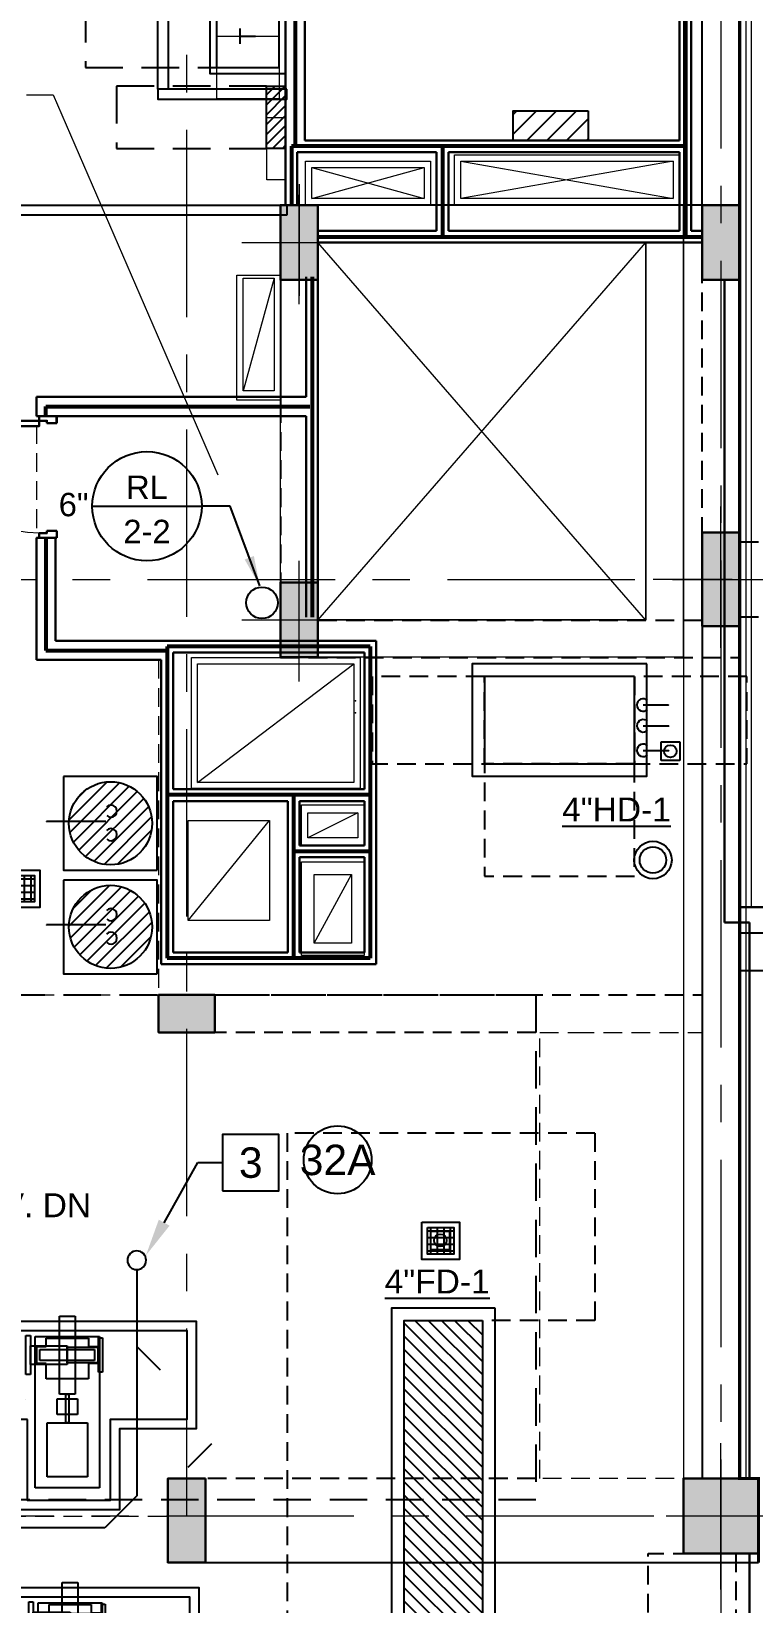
# Model space of a CAD drawing. Header units: inches. Extents: x -26500 to -19489, y -3216 to 2257.
# Drawn here: x -23442 to -23211, y 339 to 843 of the extents above; entities that cross this region are included whole.
import ezdxf
from ezdxf import colors
from ezdxf.entities.mleader import LeaderData, LeaderLine
from ezdxf.enums import TextEntityAlignment as Align
from ezdxf.math import Vec2, Vec3

# ---------------------------------------------------------------- set-up
doc = ezdxf.new("R2010")
doc.units = ezdxf.units.IN
doc.header["$LTSCALE"] = 48
doc.header["$MEASUREMENT"] = 0
for name, pattern in [('A113$0$CENTER', [2, 1.25, -0.25, 0.25, -0.25]), ('A113$0$DGN Style 3', [242.953966, 173.538547, -69.415419]), ('A113$0$HIDDEN2', [0.1875, 0.125, -0.0625]), ('M2113$0$DASHED2', [0.375, 0.25, -0.125]), ('M2113$0$HIDDEN', [0.375, 0.25, -0.125]), ('M2113$0$HIDDEN2', [0.1875, 0.125, -0.0625]), ('NB - PH Mezzanine_plan$0$HIDDEN2', [0.1875, 0.125, -0.0625])]:
    doc.linetypes.add(name, pattern=pattern)
for name, color, linetype in [('A113$0$A-ANNO-IDEN', 8, 'Continuous'), ('A113$0$A-ANNO-PATT-13-14', 8, 'Continuous'), ('A113$0$A-COLS-COLS13-14', 8, 'Continuous'), ('A113$0$A-DOOR', 8, 'Continuous'), ('A113$0$A-DOOR-FRAM', 8, 'Continuous'), ('A113$0$A-FLOR-LEVL', 8, 'Continuous'), ('A113$0$A-FLOR-OVHD', 8, 'A113$0$HIDDEN2'), ('A113$0$A-FLOR-SLAB', 8, 'Continuous'), ('A113$0$A-FLOR-STRCT-6-12', 8, 'Continuous'), ('A113$0$A-GRID-COLS', 8, 'Continuous'), ('A113$0$A-GRID-GRDP0-15', 8, 'Continuous'), ('A113$0$A-HVAC-RDFF', 8, 'Continuous'), ('A113$0$A-WALL-FIRE', 8, 'Continuous'), ('A113$0$A-WALL-FULL-INTR', 8, 'Continuous'), ('A113$0$E-PANEL', 8, 'Continuous'), ('A113$0$M-HVAC-Supp', 8, 'Continuous'), ('A113$0$S-BEAM', 8, 'Continuous'), ('M2113$0$3', 8, 'Continuous'), ('M2113$0$E-POWR-CLRN', 1, 'M2113$0$DASHED2'), ('M2113$0$E-Powr-Devc', 233, 'Continuous'), ('M2113$0$E-POWR-Panl', 233, 'Continuous'), ('M2113$0$E-POWR-XFMR', 234, 'Continuous'), ('M2113$0$E-Powr-Xfmr-Pad', 8, 'Continuous'), ('M2113$0$M-Cndw-pipe', 8, 'Continuous'), ('M2113$0$M-CONCRETE PAD', 8, 'Continuous'), ('M2113$0$M-HATCH', 8, 'Continuous'), ('M2113$0$M-HVAC-CLEARANCE', 8, 'M2113$0$HIDDEN2'), ('M2113$0$M-HVAC-Eqpm', 8, 'Continuous'), ('M2113$0$M-HVAC-Eqpm-AHU', 8, 'Continuous'), ('M2113$0$M-HVAC-EQPM-CLEARANCE', 8, 'M2113$0$HIDDEN2'), ('M2113$0$M-HVAC-EQPM-HATCH', 8, 'Continuous'), ('M2113$0$M-HVAC-EQPM-HEX', 8, 'Continuous'), ('M2113$0$M-HVAC-EQPM-PUMP', 8, 'Continuous'), ('M2113$0$M-HVAC-HATCH', 8, 'Continuous'), ('M2113$0$M-HVAC-pad', 8, 'Continuous'), ('M2113$0$M-HVAC-Term', 94, 'Continuous'), ('M2113$0$M-HVAC-vfc', 8, 'Continuous'), ('M2113$0$M-PCHW', 8, 'Continuous'), ('M2113$0$PAD', 8, 'Continuous'), ('M2113$0$PPSMBL', 8, 'Continuous'), ('NB - PH Mezzanine_plan$0$stcbeams', 1, 'NB - PH Mezzanine_plan$0$HIDDEN2'), ('NB - PH Mezzanine_plan$0$STCCOLS1', 1, 'NB - PH Mezzanine_plan$0$HIDDEN2'), ('NB - PH Mezzanine_plan$0$STPJ', 1, 'NB - PH Mezzanine_plan$0$HIDDEN2'), ('P-Anno', 6, 'Continuous'), ('P-Anno @ 96', 6, 'Continuous'), ('P-Anno-Symb @ 96', 6, 'Continuous'), ('P-ANNOBJ', 6, 'Continuous'), ('P-Pipe-Ftng', 134, 'Continuous'), ('P-Pipe-Ftng @ 96', 134, 'Continuous'), ('P-Strm-Pipe', 13, 'Continuous'), ('P-Text-Drain', 6, 'Continuous'), ('XREF', 7, 'Continuous')]:
    doc.layers.add(name, color=color, linetype=linetype)
doc.styles.add('M08', font='arial.ttf', dxfattribs={"height": 7.68})
doc.styles.add('M2113$0$Standard', font='simplex.shx')
doc.styles.add('MAMEP ANNO', font='arial.ttf', dxfattribs={"height": 0.078125})
doc.styles.get("Standard").update_dxf_attribs({"font": 'simplex.shx'})
doc.dimstyles.new('STANDARD$7', dxfattribs={"dimtxt": 0.18, "dimasz": 0.125, "dimexe": 0.18, "dimexo": 0.06, "dimgap": 0.09, "dimtad": 0, "dimtih": 1, "dimtoh": 1, "dimdec": 4, "dimzin": 0, "dimdsep": 46, "dimtxsty": 'Standard', "dimcen": 0.09, "dimadec": 0, "dimazin": 0, "dimtfac": 1, "dimtdec": 4, "dimtofl": 0, "dimtmove": 0, "dimatfit": 3, "dimfxl": 1, "dimtolj": 1, "dimtzin": 0, "dimarcsym": 0})

# ---------------------------------------------------------------- blocks, each defined once
blk = doc.blocks.new('*U774')
at = {"layer": 'A113$0$A-FLOR-STRCT-6-12', "linetype": 'A113$0$DGN Style 3', "lineweight": 0}
for p, q in [((-52.54, -60.49), (52.46, 60.49)), ((52.46, -60.49), (-52.54, 60.49))]:
    blk.add_line(p, q, dxfattribs=at)
at = {"layer": 'A113$0$A-FLOR-STRCT-6-12', "linetype": 'A113$0$DGN Style 3', "lineweight": 13}
blk.add_3dface([(-52.54, 60.49), (52.46, 60.49), (52.46, -60.49), (-52.54, -60.49)], dxfattribs=at)
blk = doc.blocks.new('A113$0$36D478_21')
at = {"layer": 'A113$0$A-DOOR', "linetype": 'Continuous', "lineweight": 0, "extrusion": (0, 0, -1)}
blk.add_arc((5.25, -0.85), 36, 270, 0, dxfattribs=at)
at = {"layer": 'A113$0$A-DOOR', "linetype": 'Continuous', "lineweight": 30}
blk.add_3dface([(-41.25, -0.85), (-41.25, -2.6), (-5.25, -2.6), (-5.25, -0.85)], dxfattribs=at)
at = {"layer": 'A113$0$A-DOOR-FRAM', "linetype": 'Continuous', "lineweight": 30}
for p, q in [((-5.25, 0.65), (-5.25, -0.85)), ((-5.25, 0.65), (-4.88, 0.65)), ((0.37, 0.65), (0, 0.65)), ((0.37, -1.6), (0.37, 0.65)), ((-5.25, -0.85), (-2.83, -0.85)), ((-2.83, -0.85), (-2.83, -1.6)), ((-2.83, -1.6), (0.37, -1.6)), ((-5.25, -38.35), (-5.25, -36.85)), ((-5.25, -36.85), (-2.83, -36.85)), ((-5.25, -38.35), (-4.88, -38.35)), ((-2.83, -36.85), (-2.83, -36.1)), ((-2.83, -36.1), (0.37, -36.1)), ((0.37, -38.35), (0, -38.35)), ((0.37, -36.1), (0.37, -38.35))]:
    blk.add_line(p, q, dxfattribs=at)
at = {"layer": 'A113$0$A-DOOR-FRAM', "linetype": 'Continuous', "lineweight": 13}
for p, q in [((-5.1, 0.5), (-5.1, -0.7)), ((-5.1, 0.5), (-4.88, 0.5)), ((-4.88, 0.65), (-4.88, 0.5)), ((0, 0.5), (0, 0.65)), ((0.22, 0.5), (0, 0.5)), ((0.22, -1.45), (0.22, 0.5)), ((-5.1, -0.7), (-2.68, -0.7)), ((-2.68, -0.7), (-2.68, -1.45)), ((-2.68, -1.45), (0.22, -1.45)), ((-5.1, -38.2), (-5.1, -37)), ((-5.1, -37), (-2.68, -37)), ((-5.1, -38.2), (-4.88, -38.2)), ((-4.88, -38.35), (-4.88, -38.2)), ((-2.68, -37), (-2.68, -36.25)), ((-2.68, -36.25), (0.22, -36.25)), ((0.22, -38.2), (0, -38.2)), ((0, -38.2), (0, -38.35)), ((0.22, -36.25), (0.22, -38.2))]:
    blk.add_line(p, q, dxfattribs=at)
blk = doc.blocks.new('A113')
at = {"layer": 'A113$0$A-ANNO-IDEN', "lineweight": 0, "transparency": 33554687, "flags": 128}
blk.add_lwpolyline([(-23443.34, 822.38), (-23434.74, 822.38), (-23382.05, 700.63)], dxfattribs=at)
at = {"layer": 'A113$0$A-ANNO-PATT-13-14', "lineweight": 30, "transparency": 33554687}
for points in [[(-23362.03, 787.09, -4909.55), (-23350.03, 787.09, -4909.55), (-23362.03, 763.09, -4909.55), (-23350.03, 763.09, -4909.55)], [(-23227.01, 787.09, -4909.55), (-23215.01, 787.09, -4909.55), (-23227.01, 763.09, -4909.55), (-23215.01, 763.09, -4909.55)], [(-23362.01, 666.22, -4909.55), (-23350.01, 666.22, -4909.55), (-23362.01, 642.22, -4909.55), (-23350.01, 642.22, -4909.55)], [(-23386.03, 352.21, -4909.55), (-23398.03, 352.21, -4909.55), (-23386.03, 379.16, -4909.55), (-23398.03, 379.16, -4909.55)], [(-23209.02, 355.16, -4909.55), (-23209.02, 379.16, -4909.55), (-23233.02, 355.16, -4909.55), (-23233.02, 379.16, -4909.55)]]:
    blk.add_solid(points, dxfattribs=at)
at = {"layer": 'A113$0$A-ANNO-PATT-13-14', "lineweight": 30, "transparency": 33554687, "extrusion": (0, 0, -1)}
for points in [[(23227.01, 682.15, 4909.55), (23215.01, 682.15, 4909.55), (23227.01, 652.15, 4909.55), (23215.01, 652.15, 4909.55)], [(23401.03, 534.05, 4909.55), (23383.03, 534.05, 4909.55), (23401.03, 522.05, 4909.55), (23383.03, 522.05, 4909.55)]]:
    blk.add_solid(points, dxfattribs=at)
at = {"layer": 'A113$0$A-COLS-COLS13-14', "lineweight": 13, "transparency": 33554687}
for p, q in [((-23356.03, 793.72, -4909.55), (-23356.03, 758.05, -4909.55)), ((-23367.48, 775.09, -4909.55), (-23344.52, 775.09, -4909.55))]:
    blk.add_line(p, q, dxfattribs=at)
at = {"layer": 'A113$0$A-COLS-COLS13-14', "lineweight": 0, "transparency": 33554687}
for p, q in [((-23356.03, 755.34, -4909.55), (-23356.03, 790.34, -4909.55)), ((-23374.38, 775.09, -4909.55), (-23339.38, 775.09, -4909.55)), ((-23221.01, 645.27, -4909.55), (-23221.01, 690.52, -4909.55)), ((-23356.01, 634.47, -4909.55), (-23356.01, 673.06, -4909.55)), ((-23233.68, 667.15, -4909.55), (-23206.15, 667.15, -4909.55)), ((-23374.36, 654.22, -4909.55), (-23339.36, 654.22, -4909.55)), ((-23221.02, 343.62, -4909.55), (-23221.02, 390.42, -4909.55)), ((-23238.57, 367.16, -4909.55), (-23203.58, 367.16, -4909.55))]:
    blk.add_line(p, q, dxfattribs=at)
at = {"layer": 'A113$0$A-COLS-COLS13-14', "lineweight": 30, "transparency": 33554687}
for points in [[(-23350.03, 763.09, -4909.55), (-23362.03, 763.09, -4909.55), (-23362.03, 787.09, -4909.55), (-23350.03, 787.09, -4909.55)], [(-23227.01, 763.09, -4909.55), (-23227.01, 787.09, -4909.55), (-23215.01, 787.09, -4909.55), (-23215.01, 763.09, -4909.55)], [(-23215.01, 682.15, -4909.55), (-23227.01, 682.15, -4909.55), (-23227.01, 652.15, -4909.55), (-23215.01, 652.15, -4909.55)], [(-23362.01, 642.22, -4909.55), (-23362.01, 666.22, -4909.55), (-23350.01, 666.22, -4909.55), (-23350.01, 642.22, -4909.55)], [(-23401.03, 534.05, -4909.55), (-23383.03, 534.05, -4909.55), (-23383.03, 522.05, -4909.55), (-23401.03, 522.05, -4909.55)], [(-23386.03, 379.16, -4909.55), (-23398.03, 379.16, -4909.55), (-23398.03, 352.21, -4909.55), (-23386.03, 352.21, -4909.55)], [(-23233.02, 355.16, -4909.55), (-23209.02, 355.16, -4909.55), (-23209.02, 379.16, -4909.55), (-23233.02, 379.16, -4909.55)]]:
    blk.add_3dface(points, dxfattribs=at)
at = {"layer": 'A113$0$A-FLOR-LEVL', "lineweight": 0, "transparency": 33554687}
for p in [(-23337.99, 628.31, 1992.75), (-23337.99, 624.43, 1992.75)]:
    blk.add_point(p, dxfattribs=at)
at = {"layer": 'A113$0$A-FLOR-OVHD', "lineweight": 13, "transparency": 33554687}
for p, q in [((-23362.01, 763.09, 1992.75), (-23362.01, 725.62, 1992.75)), ((-23440.15, 725.62, 1992.75), (-23440.16, 641.37, 1992.75)), ((-23440.15, 725.62, 1992.75), (-23362.01, 725.62, 1992.75)), ((-23401.03, 641.37, 1992.75), (-23440.16, 641.37, 1992.75)), ((-23401.03, 641.37, 1992.75), (-23401.03, 534.05, 1992.75)), ((-23539.5, 534.05, 1992.75), (-23401.03, 534.05, 1992.75)), ((-23279.01, 379.09, 1992.75), (-23279.01, 522.05, 1992.75)), ((-23279.01, 522.05, 1992.75), (-23267.64, 522.05, 1992.75)), ((-23267.64, 522.05, 1992.75), (-23227.01, 522.05, 1992.75)), ((-23227.01, 379.09, 1992.75), (-23227.01, 522.05, 1992.75)), ((-23227.01, 379.09, 1992.75), (-23279.01, 379.09, 1992.75)), ((-23539.5, 367.09, 1992.75), (-23398.03, 367.09, 1992.75)), ((-23386.03, 352.21, 1992.75), (-23211.9, 352.21, 1992.75))]:
    blk.add_line(p, q, dxfattribs=at)
at = {"layer": 'A113$0$A-FLOR-SLAB', "lineweight": 0, "transparency": 33554687}
for points in [[(-23354, 801.15, 1992.75), (-23314, 801.15, 1992.75), (-23314, 787.15, 1992.75), (-23354, 787.15, 1992.75)], [(-23306.28, 803.15, 1992.75), (-23234.28, 803.15, 1992.75), (-23234.28, 787.15, 1992.75), (-23306.28, 787.15, 1992.75)], [(-23376.01, 764.59, 1992.75), (-23362.01, 764.59, 1992.75), (-23362.01, 724.59, 1992.75), (-23376.01, 724.59, 1992.75)], [(-23336.53, 600.14, 1992.75), (-23390.53, 600.14, 1992.75), (-23390.53, 642.14, 1992.75), (-23336.53, 642.14, 1992.75)], [(-23355.27, 594.91, 1992.75), (-23335.27, 594.91, 1992.75), (-23335.27, 581.91, 1992.75), (-23355.27, 581.91, 1992.75)], [(-23355.27, 576.66, 1992.75), (-23335.27, 576.66, 1992.75), (-23335.27, 546.66, 1992.75), (-23355.27, 546.66, 1992.75)]]:
    blk.add_3dface(points, dxfattribs=at)
at = {"layer": 'A113$0$A-GRID-COLS', "lineweight": 0, "transparency": 33554687}
blk.add_line((-23217.41, 667.16, -4909.55), (-23242.71, 667.16, -4909.55), dxfattribs=at)
at = {"layer": 'A113$0$A-GRID-GRDP0-15', "linetype": 'A113$0$CENTER', "lineweight": 0, "transparency": 33554687}
for p, q in [((-23221.02, 2113.24), (-23221.02, -676.91)), ((-23392.03, 367.16), (-23392.03, 2029.56)), ((-23884.56, 667.16), (-20368.73, 667.16)), ((-24358.53, 367.16), (-20364.93, 367.16))]:
    blk.add_line(p, q, dxfattribs=at)
at = {"layer": 'A113$0$A-HVAC-RDFF', "lineweight": 0, "transparency": 33554687}
for p, q in [((-23304.28, 801.15, 1992.75), (-23236.28, 789.15, 1992.75)), ((-23236.28, 801.15, 1992.75), (-23304.28, 789.15, 1992.75)), ((-23364.01, 763.62, 1992.75), (-23374.01, 727.62, 1992.75)), ((-23388.53, 602.14, 1992.75), (-23338.53, 640.14, 1992.75)), ((-23391.52, 557.91, 1992.75), (-23365.52, 589.91, 1992.75)), ((-23337.27, 592.41, 1992.75), (-23353.27, 584.41, 1992.75)), ((-23351.27, 550.66, 1992.75), (-23339.27, 572.66, 1992.75))]:
    blk.add_line(p, q, dxfattribs=at)
at = {"layer": 'A113$0$A-HVAC-RDFF', "lineweight": 13, "transparency": 33554687}
for points in [[(-23304.28, 801.15, 1992.75), (-23236.28, 801.15, 1992.75), (-23236.28, 789.15, 1992.75), (-23304.28, 789.15, 1992.75)], [(-23374.01, 763.62, 1992.75), (-23364.01, 763.62, 1992.75), (-23364.01, 727.62, 1992.75), (-23374.01, 727.62, 1992.75)], [(-23338.53, 602.14, 1992.75), (-23388.53, 602.14, 1992.75), (-23388.53, 640.14, 1992.75), (-23338.53, 640.14, 1992.75)], [(-23391.52, 589.91, 1992.75), (-23365.52, 589.91, 1992.75), (-23365.52, 557.91, 1992.75), (-23391.52, 557.91, 1992.75)], [(-23353.27, 592.41, 1992.75), (-23337.27, 592.41, 1992.75), (-23337.27, 584.41, 1992.75), (-23353.27, 584.41, 1992.75)], [(-23351.27, 572.66, 1992.75), (-23339.27, 572.66, 1992.75), (-23339.27, 550.66, 1992.75), (-23351.27, 550.66, 1992.75)]]:
    blk.add_3dface(points, dxfattribs=at)
at = {"layer": 'A113$0$A-WALL-FIRE', "lineweight": 53, "transparency": 33554687}
for p, q in [((-23357.34, 1032.85, 1992.75), (-23357.34, 805.94, 1992.75)), ((-23232.4, 1029.79, 1992.75), (-23232.4, 776.92, 1992.75)), ((-23232.4, 805.94, 1992.75), (-23358.52, 805.94, 1992.75)), ((-23358.52, 805.94, 1992.75), (-23358.52, 787.09, 1992.75)), ((-23310.15, 805.95, 1992.75), (-23310.15, 776.92, 1992.75)), ((-23350.03, 776.92, 1992.75), (-23227.01, 776.92, 1992.75)), ((-23351.91, 764.12, 1992.75), (-23351.91, 655.1, 1992.75)), ((-23437.09, 719.49, 1992.75), (-23437.09, 722.55, 1992.75)), ((-23437.09, 722.55, 1992.75), (-23352.67, 722.55, 1992.75)), ((-23437.09, 680.49, 1992.75), (-23437.09, 644.43, 1992.75)), ((-23437.09, 644.43, 1992.75), (-23398.28, 644.43, 1992.75)), ((-23333.26, 645.62, 1992.75), (-23398.28, 645.62, 1992.75)), ((-23398.28, 645.62, 1992.75), (-23398.28, 545.78, 1992.75)), ((-23333.26, 645.62, 1992.75), (-23333.26, 545.78, 1992.75)), ((-23333.26, 598.13, 1992.75), (-23398.28, 598.13, 1992.75)), ((-23357.81, 598.13, 1992.75), (-23357.81, 545.78, 1992.75)), ((-23333.26, 580, 1992.75), (-23357.81, 580, 1992.75)), ((-23333.26, 545.78, 1992.75), (-23398.28, 545.78, 1992.75))]:
    blk.add_line(p, q, dxfattribs=at)
at = {"layer": 'A113$0$A-WALL-FULL-INTR', "lineweight": 30, "transparency": 33554687}
for p, q in [((-23360.4, 1052.39, 1992.75), (-23360.4, 787.09, 1992.75)), ((-23354.27, 1029.79, 1992.75), (-23354.27, 807.79, 1992.75)), ((-23234.27, 1029.79, 1992.75), (-23234.27, 807.79, 1992.75)), ((-23230.52, 1029.79, 1992.75), (-23230.52, 778.8, 1992.75)), ((-23234.27, 807.79, 1992.75), (-23354.27, 807.79, 1992.75)), ((-23356.65, 804.05, 1992.75), (-23312.02, 804.05, 1992.75)), ((-23356.65, 804.05, 1992.75), (-23356.65, 787.09, 1992.75)), ((-23312.02, 804.05, 1992.75), (-23312.02, 778.8, 1992.75)), ((-23308.27, 804.05, 1992.75), (-23308.27, 778.8, 1992.75)), ((-23234.27, 804.05, 1992.75), (-23308.27, 804.05, 1992.75)), ((-23234.27, 804.05, 1992.75), (-23234.27, 778.8, 1992.75)), ((-23312.02, 778.8, 1992.75), (-23350.03, 778.8, 1992.75)), ((-23234.27, 778.8, 1992.75), (-23308.27, 778.8, 1992.75)), ((-23242.52, 778.8, 1992.75), (-23241.27, 778.8, 1992.75)), ((-23227.01, 778.8, 1992.75), (-23230.52, 778.8, 1992.75)), ((-23227.01, 775.04, 1992.75), (-23350.02, 775.05, 1992.75)), ((-23353.78, 764.12, 1992.75), (-23353.78, 725.62, 1992.75)), ((-23350.03, 764.12, 1992.75), (-23350.03, 655.1, 1992.75)), ((-23219.89, 557.25, 1992.75), (-23219.89, 763.09, 1992.75)), ((-23215.02, 763.09, 1992.75), (-23215.01, 562.12, 1992.75)), ((-23440.15, 719.49, 1992.75), (-23440.15, 725.62, 1992.75)), ((-23440.15, 725.62, 1992.75), (-23353.78, 725.62, 1992.75)), ((-23440.15, 719.49, 1992.75), (-23353.78, 719.49, 1992.75)), ((-23353.78, 719.49, 1992.75), (-23353.78, 655.1, 1992.75)), ((-23440.15, 680.49, 1992.75), (-23440.16, 641.37, 1992.75)), ((-23440.15, 680.49, 1992.75), (-23434.03, 680.49, 1992.75)), ((-23434.03, 680.49, 1992.75), (-23434.03, 647.49, 1992.75)), ((-23362.01, 647.49, 1992.75), (-23434.03, 647.49, 1992.75)), ((-23331.39, 647.49, 1992.75), (-23400.16, 647.49, 1992.75)), ((-23331.4, 543.91, 1992.75), (-23331.39, 647.49, 1992.75)), ((-23400.16, 641.37, 1992.75), (-23440.16, 641.37, 1992.75)), ((-23400.16, 641.37, 1992.75), (-23400.16, 543.91, 1992.75)), ((-23335.14, 643.74, 1992.75), (-23396.41, 643.74, 1992.75)), ((-23396.41, 643.74, 1992.75), (-23396.41, 599.91, 1992.75)), ((-23335.14, 643.74, 1992.75), (-23335.14, 599.91, 1992.75)), ((-23396.41, 599.91, 1992.75), (-23335.14, 599.91, 1992.75)), ((-23396.41, 596.16, 1992.75), (-23396.41, 547.66, 1992.75)), ((-23396.41, 596.16, 1992.75), (-23359.66, 596.16, 1992.75)), ((-23359.66, 596.16, 1992.75), (-23359.66, 547.66, 1992.75)), ((-23355.91, 596.16, 1992.75), (-23335.14, 596.16, 1992.75)), ((-23355.91, 596.16, 1992.75), (-23355.91, 581.91, 1992.75)), ((-23335.14, 596.16, 1992.75), (-23335.13, 581.91, 1992.75)), ((-23355.91, 581.91, 1992.75), (-23335.14, 581.91, 1992.75)), ((-23355.91, 578.16, 1992.75), (-23335.14, 578.16, 1992.75)), ((-23355.91, 578.16, 1992.75), (-23355.91, 547.66, 1992.75)), ((-23335.13, 578.16, 1992.75), (-23335.13, 547.66, 1992.75)), ((-23215.01, 562.12, 1992.75), (-22857.77, 562.12, 1992.75)), ((-23215.01, 562.12, 1992.75), (-23211.27, 562.12, 1992.75)), ((-23219.89, 557.25, 1992.75), (-23211.9, 557.25, 1992.75)), ((-23211.9, 557.25, 1992.75), (-23211.9, 379.16, 1992.75)), ((-23331.4, 543.91, 1992.75), (-23400.16, 543.91, 1992.75)), ((-23359.66, 547.66, 1992.75), (-23396.41, 547.66, 1992.75)), ((-23335.13, 547.66, 1992.75), (-23355.9, 547.66, 1992.75)), ((-23211.9, 355.16, 1992.75), (-23211.9, 213.32, 1992.75))]:
    blk.add_line(p, q, dxfattribs=at)
at = {"layer": 'A113$0$A-WALL-FULL-INTR', "lineweight": 0, "transparency": 33554687}
blk.add_line((-23211.27, 562.12, 1992.75), (-23211.27, 1009.15, 1992.75), dxfattribs=at)
at = {"layer": 'A113$0$E-PANEL', "lineweight": 13, "transparency": 33554687}
for points in [[(-23382.4, 841.16, 1992.75), (-23362.4, 841.16, 1992.75), (-23362.4, 821.16, 1992.75), (-23382.4, 821.16, 1992.75)], [(-23366.39, 815.16, 1992.75), (-23360.39, 815.16, 1992.75), (-23360.39, 795.16, 1992.75), (-23366.39, 795.16, 1992.75)]]:
    blk.add_3dface(points, dxfattribs=at)
at = {"layer": 'A113$0$M-HVAC-Supp', "lineweight": 0, "ltscale": 3.19265e-16, "transparency": 33554687}
for p, q in [((-23352, 789.15, 1992.75), (-23316, 799.15, 1992.75)), ((-23352, 799.15, 1992.75), (-23316, 789.15, 1992.75))]:
    blk.add_line(p, q, dxfattribs=at)
at = {"layer": 'A113$0$M-HVAC-Supp', "lineweight": 13, "ltscale": 3.19265e-16, "transparency": 33554687}
blk.add_3dface([(-23352, 799.15, 1992.75), (-23316, 799.15, 1992.75), (-23316, 789.15, 1992.75), (-23352, 789.15, 1992.75)], dxfattribs=at)
at = {"layer": 'A113$0$S-BEAM', "lineweight": 0, "transparency": 33554687}
for p, q in [((-23233.02, 1009.17, 1992.75), (-23233.02, 379.16, 1992.75)), ((-23213.02, 1009.17, 1992.75), (-23213.02, 379.16, 1992.75))]:
    blk.add_line(p, q, dxfattribs=at)
at = {"layer": 'A113$0$S-BEAM', "lineweight": 13, "transparency": 33554687}
for p, q in [((-23350.03, 787.09, 1992.75), (-23233.02, 787.09, 1992.75)), ((-23233.02, 642.22, 1992.75), (-23233.02, 787.09, 1992.75)), ((-23350.03, 775.09, 1992.75), (-23245.02, 775.09, 1992.75)), ((-23245.02, 654.22, 1992.75), (-23245.02, 775.04, 1992.75)), ((-23362.01, 666.22, 1992.75), (-23362.01, 763.09, 1992.75)), ((-23350.01, 666.22, 1992.75), (-23350.02, 763.09, 1992.75)), ((-23245.02, 654.22, 1992.75), (-23350.01, 654.22, 1992.75)), ((-23233.02, 642.22, 1992.75), (-23350.01, 642.22, 1992.75))]:
    blk.add_line(p, q, dxfattribs=at)
at = {"layer": 'A113$0$A-DOOR', "lineweight": 0, "transparency": 33554687}
blk.add_blockref('A113$0$36D478_21', (-23434.03, 718.84, 1992.75), dxfattribs=at)
at = {"layer": 'A113$0$A-FLOR-STRCT-6-12', "lineweight": 13, "transparency": 33554687}
blk.add_blockref('*U774', (-23297.47, 714.56, 1992.75), dxfattribs=at)
blk = doc.blocks.new('NB - PH Mezzanine_plan')
at = {"layer": 'NB - PH Mezzanine_plan$0$stcbeams', "linetype": 'Continuous', "transparency": 33554687}
for p, q in [((-23227.01, 787.09), (-23227.01, 888.16)), ((-23215.01, 787.09), (-23215.01, 888.16)), ((-23215.01, 787.09), (-23362.01, 787.09)), ((-23362.01, 787.09), (-23362.01, 723.34)), ((-23215.01, 642.09), (-23215.01, 787.09)), ((-23227.01, 652.15), (-23227.01, 379.16)), ((-23215.01, 652.15), (-23215.01, 379.16)), ((-23215.02, 553.92), (-22872.02, 553.92)), ((-23215.02, 541.92), (-22872.02, 541.92)), ((-23209.02, 352.16), (-23386.03, 352.16))]:
    blk.add_line(p, q, dxfattribs=at)
at = {"layer": 'NB - PH Mezzanine_plan$0$stcbeams', "transparency": 33554687}
for p, q in [((-23362.01, 723.34), (-23362.01, 666.22)), ((-23215.02, 679.15), (-23174.89, 679.15)), ((-23215.02, 655.15), (-23174.89, 655.15)), ((-23362.01, 642.09), (-23215.01, 642.09)), ((-23383.03, 534.05), (-23227.01, 534.05)), ((-23280.27, 522.05), (-23383.03, 522.05)), ((-23280.27, 379.16), (-23386.03, 379.16))]:
    blk.add_line(p, q, dxfattribs=at)
blk.add_lwpolyline([(-23227.01, 654.09), (-23227.01, 775.09), (-23350.01, 775.09), (-23350.01, 654.09)], close=True, dxfattribs=at)
at = {"layer": 'NB - PH Mezzanine_plan$0$STCCOLS1', "transparency": 33554687}
for points in [[(-23362.03, 763.09), (-23350.03, 763.09), (-23350.03, 787.09), (-23362.03, 787.09)], [(-23215.01, 652.15), (-23227.01, 652.15), (-23227.01, 682.15), (-23215.01, 682.15)], [(-23362.01, 666.22), (-23350.01, 666.22), (-23350.01, 642.22), (-23362.01, 642.22)], [(-23401.03, 522.05), (-23383.03, 522.05), (-23383.03, 534.05), (-23401.03, 534.05)], [(-23398.03, 379.16), (-23386.03, 379.16), (-23386.03, 352.16), (-23398.03, 352.16)], [(-23233.02, 379.16), (-23209.02, 379.16), (-23209.02, 355.16), (-23233.02, 355.16)]]:
    blk.add_lwpolyline(points, close=True, dxfattribs=at)
at = {"layer": 'NB - PH Mezzanine_plan$0$STCCOLS1', "transparency": 33554687, "elevation": 0}
blk.add_lwpolyline([(-23227.01, 787.09), (-23215.01, 787.09), (-23215.01, 763.09), (-23227.01, 763.09)], close=True, dxfattribs=at)
at = {"layer": 'NB - PH Mezzanine_plan$0$STPJ', "transparency": 33554687, "const_width": 1}
blk.add_lwpolyline([(-23209.02, 1100.49), (-23209.02, 1009.17), (-23215.01, 1009.15), (-23215.01, 379.16), (-23209.02, 379.16), (-23209.02, 352.16)], dxfattribs=at)
blk = doc.blocks.new('Symbol-RiserTag-Anno')
at = {"color": 0, "linetype": 'ByBlock'}
blk.add_line((-0.1824, 0), (0.1824, 0), dxfattribs=at)
blk.add_circle((0, 0), 0.1824, dxfattribs=at)
at = {"color": 0, "linetype": 'ByBlock', "style": 'MAMEP ANNO'}
for tag, p in [('SYSTEM', (0, 0.0631)), ('NUMBER', (0, -0.0837))]:
    blk.add_attdef(tag, text='', height=0.0781, dxfattribs=at).set_placement(p, align=Align.MIDDLE)
blk = doc.blocks.new('Symbol-FSFullGrate')
at = {"color": 1, "linetype": 'ByBlock'}
for p, q in [((-4.24, 3.18), (4.24, 3.18)), ((-4.24, 1.06), (4.24, 1.06)), ((-3.18, -4.24), (-3.18, 4.24)), ((-1.06, -4.24), (-1.06, 4.24)), ((1.06, -4.24), (1.06, 4.24)), ((3.18, -4.24), (3.18, 4.24)), ((-4.24, -1.06), (4.24, -1.06)), ((-4.24, -3.18), (4.24, -3.18))]:
    blk.add_line(p, q, dxfattribs=at)
at = {"color": 0, "linetype": 'ByBlock'}
for points in [[(-6, 6), (6, 6), (6, -6), (-6, -6)], [(-4.24, 4.24), (4.24, 4.24), (4.24, -4.24), (-4.24, -4.24)]]:
    blk.add_lwpolyline(points, close=True, dxfattribs=at)
blk = doc.blocks.new('Symbol-OpenHubDrain')
at = {"color": 0, "linetype": 'ByBlock'}
for radius in [6, 4.24]:
    blk.add_circle((0, 0), radius, dxfattribs=at)
blk = doc.blocks.new('Key Note')
at = {"color": 0, "linetype": 'Continuous', "transparency": 16777216}
blk.add_lwpolyline([(-0.09375, -0.09375), (0.09375, -0.09375), (0.09375, 0.09375), (-0.09375, 0.09375)], close=True, dxfattribs=at)
at = {"color": 0, "linetype": 'ByBlock', "transparency": 16777216, "style": 'MAMEP ANNO'}
blk.add_attdef('ID', text='', height=0.10156, dxfattribs=at).set_placement((0, 0), align=Align.MIDDLE_CENTER)
blk = doc.blocks.new('VAL-PLBG-PipeUpTakeoff-Anno')
at = {"color": 0, "linetype": 'ByBlock'}
blk.add_circle((0.0002, 0), 0.0312, dxfattribs=at)
blk = doc.blocks.new('*U443')
at = {"color": 0, "linetype": 'Continuous'}
blk.add_circle((0, 0), 0.1132, dxfattribs=at)
at = {"color": 0, "linetype": 'ByBlock', "style": 'MAMEP ANNO'}
blk.add_attdef('ID', text='', height=0.1016, dxfattribs=at).set_placement((0, 0), align=Align.MIDDLE_CENTER)
blk = doc.blocks.new('M2113$0$A$C659A1A6C')
at = {"layer": 'M2113$0$M-HATCH'}
h = blk.add_hatch(dxfattribs=at)
h.set_pattern_fill('ANSI31', color=256, scale=24, style=0)
h.set_pattern_definition([(45, (-1375.478, -868.5553), (-2.1213203, 2.1213203), [])])
edge = h.paths.add_edge_path()
edge.add_arc((14.95, 14.96), 13.31, 0, 360)
at = {"layer": 'M2113$0$3'}
blk.add_circle((14.95, 14.96), 13.31, dxfattribs=at)
at = {"layer": 'M2113$0$PAD'}
for points in [[(0, 30), (0, 0)], [(28.83, 30), (0, 30)], [(30, 0), (30, 30), (28.28, 30)], [(0, 1.25), (0, 0), (30, 0)]]:
    blk.add_lwpolyline(points, dxfattribs=at)
at = {"layer": 'M2113$0$PPSMBL'}
for centre in [(14.82, 18.6), (14.82, 11.06)]:
    blk.add_arc(centre, 1.94, 45.9663, 315.9663, dxfattribs=at)
blk = doc.blocks.new('M2113$0$A$C4531777C')
at = {"layer": 'M2113$0$M-HVAC-EQPM-PUMP'}
for p, q in [((1, 55), (21.5, 55)), ((1, 6.5), (1, 55)), ((21.5, 55), (21.5, 6.5)), ((21.5, 6.5), (1, 6.5))]:
    blk.add_line(p, q, dxfattribs=at)
at = {"layer": 'M2113$0$M-HVAC-EQPM-PUMP', "color": 1}
for p, q in [((4.78, 51.5), (17.72, 51.5)), ((4.78, 34.25), (4.78, 51.5)), ((17.72, 51.5), (17.72, 34.25)), ((17.72, 34.25), (4.78, 34.25)), ((8, 31.5), (14.5, 31.5)), ((8, 26.5), (8, 31.5)), ((10.75, 34.25), (11.75, 34.25)), ((10.75, 25), (10.75, 34.25)), ((11.75, 34.25), (11.75, 25)), ((14.5, 31.5), (14.5, 26.5)), ((14.5, 26.5), (8, 26.5)), ((24.5, 26.87), (24.5, 26.87)), ((27.5, 29.87), (27.5, 29.87)), ((8.75, 25), (13.75, 25)), ((8.75, 0), (8.75, 25)), ((11.75, 25), (10.75, 25)), ((13.75, 25), (13.75, 0)), ((0, 18), (1.25, 18)), ((0, 7), (0, 18)), ((1.25, 18), (1.25, 7)), ((1.5, 9.75), (1.5, 15.25)), ((1.5, 15.25), (4.5, 15.25)), ((4.5, 20.13), (18, 20.13)), ((4.5, 15.25), (4.5, 20.13)), ((11.25, 15.5), (23.06, 15.5)), ((11.25, 9.5), (11.25, 15.5)), ((18, 20.13), (18, 15.25)), ((18, 15.25), (21, 15.25)), ((21, 15.25), (21, 9.75)), ((23.06, 6.25), (23.06, 18.75)), ((23.06, 18.75), (24.5, 18.75)), ((23.06, 15.5), (23.06, 9.5)), ((24.5, 18.75), (24.5, 6.25)), ((1.25, 10), (1.25, 15)), ((1.25, 15), (11.25, 15)), ((2.5, 14.25), (20, 14.25)), ((2.5, 10.75), (2.5, 14.25)), ((20, 10.75), (2.5, 10.75)), ((11.25, 15), (11.25, 10)), ((20, 14.25), (20, 10.75)), ((1.25, 7), (0, 7)), ((11.25, 10), (1.25, 10)), ((4.5, 9.75), (1.5, 9.75)), ((4.5, 7.13), (4.5, 9.75)), ((18, 7.13), (4.5, 7.13)), ((23.06, 9.5), (11.25, 9.5)), ((21, 9.75), (18, 9.75)), ((18, 9.75), (18, 7.13)), ((24.5, 6.25), (23.06, 6.25)), ((13.75, 0), (8.75, 0))]:
    blk.add_line(p, q, dxfattribs=at)
blk = doc.blocks.new('M2113$0$A$C79F809C7')
at = {"layer": 'M2113$0$M-HVAC-EQPM-PUMP', "color": 1}
blk.add_lwpolyline([(81, 58.5), (105.5, 58.5), (105.5, 24), (24, 24), (24, 58.5), (48.5, 58.5), (48.5, 84.5), (81, 84.5)], close=True, dxfattribs=at)
at = {"layer": 'M2113$0$M-HVAC-EQPM-PUMP', "color": 2}
blk.add_lwpolyline([(78, 55.5), (102.5, 55.5), (102.5, 27), (27, 27), (27, 55.5), (51.5, 55.5), (51.5, 81.5), (78, 81.5), (78, 55.5)], dxfattribs=at)
blk.add_blockref('M2113$0$A$C4531777C', (54, 22.38))
blk = doc.blocks.new('M2113$0$A$C367926C4')
at = {"layer": 'M2113$0$M-CONCRETE PAD', "flags": 128}
blk.add_lwpolyline([(32, 68), (88, 68), (88, 32), (32, 32)], close=True, dxfattribs=at)
at = {"layer": 'M2113$0$M-HVAC-CLEARANCE', "flags": 128}
for points in [[(0, 64), (36, 64), (36, 36), (0, 36)], [(84, 64), (120, 64), (120, 36), (84, 36)], [(36, 36), (84, 36), (84, 0), (36, 0)]]:
    blk.add_lwpolyline(points, close=True, dxfattribs=at)
at = {"layer": 'M2113$0$M-HVAC-Eqpm-AHU', "flags": 128}
blk.add_lwpolyline([(36, 64), (84, 64), (84, 36), (36, 36)], close=True, dxfattribs=at)
blk = doc.blocks.new('M2113$0$A$C2F1851BB')
at = {"layer": 'M2113$0$M-CONCRETE PAD', "flags": 128}
blk.add_lwpolyline([(32, 68), (102, 68), (102, 32), (32, 32)], close=True, dxfattribs=at)
at = {"layer": 'M2113$0$M-HVAC-CLEARANCE', "flags": 128}
for points in [[(0, 64), (36, 64), (36, 36), (0, 36)], [(98, 64), (134, 64), (134, 36), (98, 36)], [(36, 36), (98, 36), (98, 0), (36, 0)]]:
    blk.add_lwpolyline(points, close=True, dxfattribs=at)
at = {"layer": 'M2113$0$M-HVAC-Eqpm-AHU', "flags": 128}
blk.add_lwpolyline([(36, 64), (98, 64), (98, 36), (36, 36)], close=True, dxfattribs=at)
blk = doc.blocks.new('M2113$0$A$C11303F78')
at = {"layer": 'M2113$0$M-HVAC-EQPM-HATCH'}
h = blk.add_hatch(dxfattribs=at)
h.set_pattern_fill('ANSI31', color=256, scale=24, style=0)
h.set_pattern_definition([(45, (23194.8453, -258.6243), (-2.12132034, 2.12132034), [])])
h.paths.add_polyline_path([(60, 62.5), (167, 62.5), (167, 37.5), (60, 37.5)])
at = {"layer": 'M2113$0$M-HVAC-EQPM-CLEARANCE'}
for p, q in [((0, 98.5), (60, 98.5)), ((60, 98.5), (60, 62.5))]:
    blk.add_line(p, q, dxfattribs=at)
blk.add_lwpolyline([(0, 98.5), (0, 0), (167.01, 0), (167.01, 36)], dxfattribs=at)
at = {"layer": 'M2113$0$M-HVAC-EQPM-HEX'}
blk.add_lwpolyline([(60, 62.5), (167, 62.5), (167, 37.5), (60, 37.5)], close=True, dxfattribs=at)
at = {"layer": 'M2113$0$M-HVAC-EQPM-PUMP', "color": 1}
blk.add_lwpolyline([(56, 66.5), (171, 66.5), (171, 33.5), (56, 33.5)], close=True, dxfattribs=at)
blk = doc.blocks.new('M2113$0$FDA')
for p, q in [((-3, -3), (-3, 3)), ((-3, 3), (3, 3)), ((3, 3), (3, -3)), ((3, -3), (-3, -3))]:
    blk.add_line(p, q)
blk.add_circle((0, 0), 2)
at = {"style": 'M2113$0$Standard', "flags": 9}
for tag, p in [('FU_COLD', (-3, 2.99)), ('FU_HOT', (-3, 2.98)), ('FU_WASTE', (-3, 2.97)), ('FU_TOTAL', (-3, 2.96)), ('FIXT_CODE', (-3, 2.94))]:
    blk.add_attdef(tag, p, '', height=0.005, dxfattribs=at)
blk = doc.blocks.new('M2113$0$277panel')
at = {"layer": 'M2113$0$E-POWR-Panl', "linetype": 'Continuous', "lineweight": -3}
h = blk.add_hatch(dxfattribs=at)
h.set_pattern_fill('ANSI31', color=233, scale=18, angle=90, style=0)
h.set_pattern_definition([(135, (-1902.8928, -2966.1018), (-1.5909903, -1.5909903), [])])
h.paths.add_polyline_path([(6, -8), (6, 12), (0, 12), (0, -8)])
at = {"layer": 'M2113$0$E-POWR-Panl', "color": 233, "linetype": 'Continuous', "lineweight": -3}
blk.add_lwpolyline([(6, -8), (6, 12), (0, 12), (0, -8)], close=True, dxfattribs=at)
blk = doc.blocks.new('M2113$0$120panel')
at = {"layer": 'M2113$0$E-POWR-Panl', "linetype": 'Continuous', "lineweight": -3}
blk.add_hatch(color=233, dxfattribs=at).paths.add_polyline_path([(10, -4), (-10, -4), (-10, 2), (10, 2)])
at = {"layer": 'M2113$0$E-POWR-Panl', "color": 233, "linetype": 'Continuous', "lineweight": -3}
blk.add_lwpolyline([(10, -4), (-10, -4), (-10, 2), (10, 2)], close=True, dxfattribs=at)
blk = doc.blocks.new('M2113$0$15 KVA Transformer')
for p, q in [((9.56, 14.44), (14.44, 14.44)), ((12, 14.44), (12, 9.56))]:
    blk.add_line(p, q)
blk.add_lwpolyline([(2, 2), (22, 2), (22, 22), (2, 22)], close=True)
blk = doc.blocks.new('M2113$0$A$C25930C81')
at = {"layer": 'M2113$0$E-Powr-Devc'}
h = blk.add_hatch(color=256, dxfattribs=at)
h.dxf.hatch_style = 1
h.paths.add_polyline_path([(53.22, 126.69), (53.29, 99.69), (52.29, 99.68), (52.22, 126.68)])
h = blk.add_hatch(color=256, dxfattribs=at)
h.dxf.hatch_style = 1
edge = h.paths.add_edge_path()
edge.add_arc((58.14, 113.7), 2.69, -89.8613, 270.1387)
at = {"layer": 'M2113$0$E-POWR-CLRN'}
for points in [[(58, 229.99), (10, 229.99), (10, 209.99), (58, 209.99)], [(42, 203.99), (0, 203.99), (0, 183.99), (42, 183.99)], [(58, 177.99), (10, 177.99), (10, 157.99), (58, 157.99)], [(58.01, 98), (10.01, 98), (10.01, 78), (58.01, 78)], [(58, 72), (10, 72), (10, 52), (58, 52)], [(42, 46), (0, 46), (0, 26), (42, 26)], [(58.01, 20), (10.01, 20), (10.01, 0), (58.01, 0)]]:
    blk.add_lwpolyline(points, dxfattribs=at)
at = {"layer": 'M2113$0$E-Powr-Devc'}
for p, q in [((52.95, 120.37), (63.85, 120.37)), ((52.95, 106.84), (63.85, 106.84))]:
    blk.add_line(p, q, dxfattribs=at)
blk.add_lwpolyline([(53.22, 126.69), (53.29, 99.69), (52.29, 99.68), (52.22, 126.68)], close=True, dxfattribs=at)
blk.add_circle((58.14, 113.7), 2.69, dxfattribs=at)
at = {"layer": 'M2113$0$E-Powr-Xfmr-Pad'}
for points in [[(40, 205.99), (64, 205.99), (64, 181.99), (40, 181.99)], [(40, 48), (64, 48), (64, 24), (40, 24)]]:
    blk.add_lwpolyline(points, close=True, dxfattribs=at)
at = {"xscale": -1}
for p in [(64, 217.99), (64.01, 86), (64.01, 8)]:
    blk.add_blockref('M2113$0$277panel', p, dxfattribs=at)
at = {"xscale": -1, "rotation": 90}
for p in [(60, 167.99), (60, 62)]:
    blk.add_blockref('M2113$0$120panel', p, dxfattribs=at)
at = {"layer": 'M2113$0$E-POWR-XFMR', "rotation": 90.00000000022798}
for p in [(64, 181.99), (64, 24)]:
    blk.add_blockref('M2113$0$15 KVA Transformer', p, dxfattribs=at)
blk = doc.blocks.new('M2113$0$A$C69735866')
at = {"layer": 'M2113$0$M-HVAC-HATCH'}
h = blk.add_hatch(dxfattribs=at)
h.set_pattern_fill('ANSI31', color=256, scale=36, style=0)
h.set_pattern_definition([(45, (-853.9665, -6699.1075), (-3.1819805, 3.1819805), [])])
h.paths.add_polyline_path([(24, 9.5), (24, 0), (0, 0), (0, 9.5)])
at = {"layer": 'M2113$0$M-HVAC-vfc'}
blk.add_lwpolyline([(24, 9.5), (24, 0), (0, 0), (0, 9.5)], close=True, dxfattribs=at)

msp = doc.modelspace()

# ---------------------------------------------------------------- linework, layer by layer
at = {"layer": 'M2113$0$M-HVAC-pad', "transparency": 33554687}
for points in [[(-23401.23, 824.24), (-23401.23, 1091.24), (-23398.02, 1091.24), (-23398.02, 824.24)], [(-23359.93, 824.24), (-23401.26, 824.24), (-23401.26, 821.02), (-23359.93, 821.02)], [(-23359.93, 783.81), (-23447.1, 783.81), (-23447.1, 787.02), (-23359.93, 787.02)]]:
    msp.add_lwpolyline(points, close=True, dxfattribs=at)
at = {"layer": 'M2113$0$M-HVAC-Term', "linetype": 'M2113$0$HIDDEN', "transparency": 33554687}
msp.add_lwpolyline([(-23557.5, 534.05), (-23280.26, 534.05), (-23280.26, 372.34), (-23557.5, 372.34)], close=True, dxfattribs=at)
at = {"layer": 'M2113$0$M-PCHW', "transparency": 33554687, "flags": 128}
for points in [[(-23245.95, 626.93), (-23237.81, 626.93), (-23237.81, 626.93)], [(-23245.89, 620.26), (-23237.75, 620.26), (-23237.75, 620.26)], [(-23245.89, 612.39), (-23237.75, 612.39), (-23237.75, 612.39)]]:
    msp.add_lwpolyline(points, dxfattribs=at)
at = {"layer": 'M2113$0$M-PCHW', "transparency": 33554687, "elevation": 0, "flags": 128}
for points in [[(-23417.88, 589.63), (-23436.9, 589.64), (-23436.9, 589.64)], [(-23417.89, 556.47), (-23436.9, 556.47), (-23436.9, 556.47)]]:
    msp.add_lwpolyline(points, dxfattribs=at)
at = {"layer": 'M2113$0$M-PCHW', "transparency": 33554687}
for centre in [(-23245.95, 626.93), (-23245.89, 620.26), (-23245.89, 612.39)]:
    msp.add_arc(centre, 2, 44.9967, 315.0377, dxfattribs=at)
at = {"layer": 'P-Pipe-Ftng'}
msp.add_circle((-23367.94, 659.66), 5.05, dxfattribs=at)
at = {"layer": 'P-Strm-Pipe'}
for p, q in [((-23407.98, 445.91), (-23407.98, 373.58)), ((-23407.98, 373.58), (-23418.22, 363.35)), ((-23418.22, 363.35), (-23545.08, 363.35))]:
    msp.add_line(p, q, dxfattribs=at)
at = {"layer": 'P-Strm-Pipe', "transparency": 33554457}
for p, q in [((-23407.98, 421.42), (-23400.48, 413.92)), ((-23384.15, 390.2), (-23391.65, 382.7))]:
    msp.add_line(p, q, dxfattribs=at)

# ---------------------------------------------------------------- block references
at = {"layer": 'M2113$0$M-Cndw-pipe', "transparency": 33554687, "rotation": 180}
msp.add_blockref('M2113$0$A$C79F809C7', (-23365, 453.56, 120), dxfattribs=at)
at = {"layer": 'M2113$0$M-HVAC-Eqpm', "transparency": 33554687, "xscale": -1}
msp.add_blockref('M2113$0$A$C367926C4', (-23212.7, 572.08), dxfattribs=at)
at = {"layer": 'M2113$0$M-HVAC-Eqpm', "transparency": 33554687}
for name, p, rotation in [('M2113$0$A$C659A1A6C', (-23401.47, 603.98), 180), ('M2113$0$A$C659A1A6C', (-23401.47, 570.81), 180), ('M2113$0$A$C2F1851BB', (-23280.3, 355.16, 0), 270)]:
    msp.add_blockref(name, p, dxfattribs=dict(at, rotation=rotation))
at = {"layer": 'M2113$0$M-HVAC-vfc', "transparency": 33554687}
for name, p in [('M2113$0$A$C25930C81', (-23424.48, 805.16)), ('M2113$0$A$C69735866', (-23287.55, 807.77))]:
    msp.add_blockref(name, p, dxfattribs=at)
at = {"layer": 'P-Anno @ 96', "xscale": 96, "yscale": 96, "zscale": 96}
msp.add_blockref('Symbol-RiserTag-Anno', (-23404.75, 690.6, -3), dxfattribs=at).add_auto_attribs({'SYSTEM': 'RL', 'NUMBER': '2-2'})
at = {"layer": 'P-Anno-Symb @ 96', "transparency": 33554457, "xscale": 96, "yscale": 96, "zscale": 96}
msp.add_blockref('*U443', (-23343.72, 481.2), dxfattribs=at).add_auto_attribs({'ID': '32A'})
at = {"layer": 'P-Pipe-Ftng', "rotation": 341.3202161156005}
msp.add_blockref('Symbol-OpenHubDrain', (-23242.78, 577.27), dxfattribs=at)
at = {"layer": 'P-Pipe-Ftng'}
for p in [(-23445.03, 568.06), (-23310.73, 455.28)]:
    msp.add_blockref('Symbol-FSFullGrate', p, dxfattribs=at)
at = {"layer": 'P-Pipe-Ftng @ 96', "transparency": 33554457, "xscale": -96, "yscale": 96, "zscale": 96, "rotation": 180}
msp.add_blockref('VAL-PLBG-PipeUpTakeoff-Anno', (-23408.04, 449.05), dxfattribs=at)
at = {"layer": 'XREF'}
for name in ['A113', 'NB - PH Mezzanine_plan']:
    msp.add_blockref(name, (0, 0), dxfattribs=at)
at = {"layer": 'XREF', "transparency": 33554687}
for name, p, rotation in [('M2113$0$FDA', (-23237.2, 612.11), 90), ('M2113$0$A$C11303F78', (-23359.87, 489.8), 270), ('M2113$0$FDA', (-23310.86, 455.41), 90), ('M2113$0$A$C79F809C7', (-23364.1, 368.24, 120), 180)]:
    msp.add_blockref(name, p, dxfattribs=dict(at, rotation=rotation))

# ---------------------------------------------------------------- texts
at = {"layer": 'P-Anno', "insert": (-23433.01, 694.89), "char_height": 7.5, "width": 94.7849, "attachment_point": 1, "style": 'MAMEP ANNO'}
msp.add_mtext('6" ', dxfattribs=at)
at = {"layer": 'P-ANNOBJ', "style": 'M08'}
for s, p in [('%%U4"HD-1', (-23237.05, 589.61)), ('%%U4"FD-1', (-23295.05, 438.41))]:
    msp.add_text(s, height=7.68, dxfattribs=at).set_placement(p, align=Align.RIGHT)
at = {"layer": 'P-Text-Drain', "transparency": 33554687, "insert": (-23464, 470.52, 0), "char_height": 7.68, "width": 89.2315, "attachment_point": 1, "style": 'M08'}
msp.add_mtext('2" V. DN', dxfattribs=at)

# ---------------------------------------------------------------- leaders
at = {"layer": 'P-Anno'}
ml = msp.add_multileader_block('Standard', dxfattribs=at)
ml.set_content('Key Note', color=256, scale=96)
ml.set_attribute('ID', '3', width=0)
ml.set_leader_properties(color=256, linetype='Continuous')
ml.build(insert=Vec2(0, 0))
ml.multileader.update_dxf_attribs({"has_dogleg": 0, "text_left_attachment_type": 2, "text_right_attachment_type": 2, "dogleg_length": 3.84, "arrow_head_size": 12, "scale": 96})
ctx = ml.context
ctx.base_point, ctx.scale, ctx.char_height, ctx.arrow_head_size, ctx.landing_gap_size, ctx.plane_origin = Vec3(-23013.04, 605.92), 96, 737.28, 12, 384, Vec3(-23036.21, 582.58)
ctx.left_attachment, ctx.right_attachment = 2, 2
notes = []
notes.append((ctx, [(0, (1, 1, 0), (-23382.04, 605.92), (1, 0), 369, [(0, [(-23037.6, 576.2), (-23021.02, 605.92)], 0, [])])]))
ctx.block.insert = Vec3(-23004.04, 605.92)
ml = msp.add_multileader_block('Standard', dxfattribs=at)
ml.set_content('Key Note', color=256, scale=96)
ml.set_attribute('ID', '4', width=0)
ml.set_leader_properties(color=256, linetype='Continuous')
ml.build(insert=Vec2(0, 0))
ml.multileader.update_dxf_attribs({"has_dogleg": 0, "text_left_attachment_type": 2, "text_right_attachment_type": 2, "dogleg_length": 3.84, "arrow_head_size": 12, "scale": 96})
ctx = ml.context
ctx.base_point, ctx.scale, ctx.char_height, ctx.arrow_head_size, ctx.landing_gap_size, ctx.plane_origin = Vec3(-22844.02, 507.65), 96, 737.28, 12, 384, Vec3(-22871.71, 474.24)
ctx.left_attachment, ctx.right_attachment = 2, 2
notes.append((ctx, [(0, (1, 1, 0), (-23213.02, 507.65), (1, 0), 369, [(0, [(-22875.55, 536.79), (-22852, 507.65)], 0, [])])]))
ctx.block.insert = Vec3(-22835.02, 507.65)
ml = msp.add_multileader_block('Standard', dxfattribs=at)
ml.set_content('Key Note', color=256, scale=96)
ml.set_attribute('ID', '3', width=0)
ml.set_leader_properties(color=256, linetype='Continuous')
ml.build(insert=Vec2(0, 0))
ml.multileader.update_dxf_attribs({"has_dogleg": 0, "text_left_attachment_type": 2, "text_right_attachment_type": 2, "dogleg_length": 3.84, "arrow_head_size": 12, "scale": 96})
ctx = ml.context
ctx.base_point, ctx.scale, ctx.char_height, ctx.arrow_head_size, ctx.landing_gap_size, ctx.plane_origin = Vec3(-23380.53, 480.33), 96, 737.28, 12, 384, Vec3(-23403.7, 456.99)
ctx.left_attachment, ctx.right_attachment = 2, 2
notes.append((ctx, [(0, (1, 1, 0), (-23749.53, 480.33), (1, 0), 369, [(0, [(-23405.09, 450.61), (-23388.51, 480.33)], 0, [])])]))
ctx.block.insert = Vec3(-23371.53, 480.33)
at = {"layer": 'P-ANNOBJ'}
msp.add_leader([(-23368.66, 665.09), (-23378.15, 690.6), (-23387.23, 690.6)], dimstyle='STANDARD$7', override={"dimscale": 96, "dimasz": 0.1}, dxfattribs=at)
for ctx, leaders in notes:
    for number, flags, end, landing, length, lines in leaders:
        leader = LeaderData()
        leader.index, (leader.has_last_leader_line, leader.has_dogleg_vector, leader.attachment_direction) = number, flags
        leader.last_leader_point, leader.dogleg_vector, leader.dogleg_length = Vec3(end), Vec3(landing), length
        for number, points, colour, breaks in lines:
            line = LeaderLine()
            line.index, line.vertices, line.color, line.breaks = number, Vec3.list(points), colors.encode_raw_color(colour), breaks
            leader.lines.append(line)
        ctx.leaders.append(leader)

doc.saveas('drawing.dxf')
